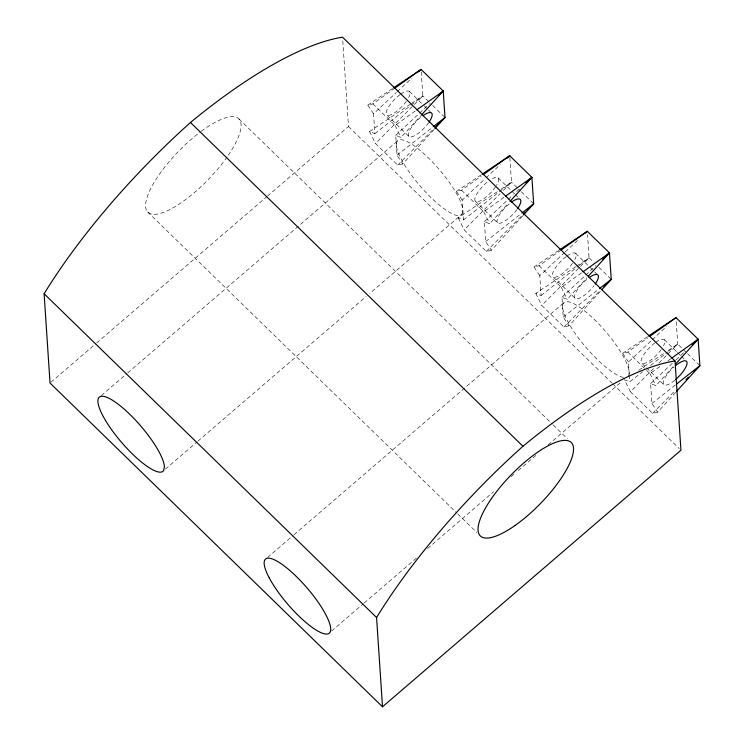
<?xml version="1.0" encoding="UTF-8"?>
<svg xmlns="http://www.w3.org/2000/svg" width="744" height="744" viewBox="0 0 744 744"><rect width="100%" height="100%" fill="white"/><g stroke="black" fill="none" stroke-linecap="round" stroke-linejoin="round"><path stroke-width="0.56" stroke-dasharray="3.72 2.79" d="M462.071 214.067L462.861 210.031A48.881 12.62 49.3 0 0 414.371 145.991A48.881 12.62 49.3 0 0 409.256 172.05A48.881 12.62 49.3 0 0 462.071 214.067L369.638 293.536M434.059 129.502L402.792 163.903L397.026 155.198L395.715 135.362L401.035 137.454L420.574 115.952M522.716 215.834L491.449 250.244L485.693 241.54L484.372 221.703L489.691 223.786L508.45 203.149M600.296 291.388L569.03 325.788L563.264 317.084L561.943 297.247L567.272 299.339L586.811 277.828M675.664 392.339L657.687 412.13L651.921 403.425L650.609 383.579L655.929 385.671L673.906 365.89M402.792 163.903L397.687 165.122L375.525 143.536L422.834 95.874L421.234 71.722M397.687 165.122L433.575 128.963M491.449 250.244L486.344 251.463L464.182 229.877L500.07 193.719M503.335 190.427L511.491 182.215L509.733 155.756M486.344 251.463L523.051 214.477M569.03 325.788L563.924 327.007L541.762 305.421L589.071 257.759L587.546 234.76M563.924 327.007L599.813 290.848M657.687 412.13L652.581 413.339L630.419 391.753L654.887 367.108M658.97 362.998L667.126 354.776M667.945 353.958L677.728 344.091L676.119 319.846M652.581 413.339L675.422 390.33M410.465 104.151L369.545 131.53L374.864 133.622L373.544 113.776L396.459 92.395M397.315 91.605L411.739 78.139M395.715 135.362L418.63 113.981M419.477 113.181L429.66 103.676M497.215 191.766L458.202 217.862L463.521 219.954L462.21 200.117L485.125 178.727M485.971 177.937L500.396 164.471M484.372 221.703L507.287 200.313M508.133 199.522L513.23 194.77M516.624 191.599L519.173 189.227M575.744 266.668L535.782 293.415L541.102 295.498L539.781 275.661L564.398 252.69M565.245 251.9L577.976 240.014M561.943 297.247L584.868 275.857M585.714 275.066L595.898 265.562M629.247 374.12L628.438 362.002L651.363 340.613M652.209 339.822L666.633 326.356M650.609 383.579L672.678 362.988M676.073 359.817L685.41 351.112M50.918 382.277L95.818 343.682M96.692 342.928L266.603 196.862M267.487 196.1L348.48 126.48L342.705 39.516M101.361 395.538L126.889 373.59M127.773 372.837L397.166 141.248M165.391 469.111L197.086 441.871M197.969 441.108L366.113 296.558M267.598 557.423L293.127 535.475M294.01 534.713L563.394 303.134M331.629 630.996L363.323 603.747M364.197 602.993L417.021 557.582M427.586 548.505L493.616 491.738M511.221 476.606L514.746 473.575M518.261 470.552L535.875 455.412M548.198 444.819L622.142 381.244M374.864 133.622L410.167 105.843M411.069 105.136L422.834 95.874L431.864 104.672M397.026 155.198L432.329 127.429M463.521 219.954L511.491 182.215L520.521 191.003M485.693 241.54L520.986 213.77M541.102 295.498L578.209 266.306M579.111 265.589L589.071 257.759L594 262.558M563.264 317.084L598.567 289.314M630.419 391.753L624.439 379.747L629.759 381.839L642.435 371.87M650.572 365.462L667.777 351.931M668.679 351.214L677.728 344.091L686.759 352.889M651.921 403.425L675.459 384.908M373.544 113.776L367.787 105.081L372.884 103.862L393.678 89.001M372.884 103.862L395.055 125.448L415.84 110.586M462.21 200.117L456.444 191.413L461.55 190.194L481.387 176.021M461.55 190.194L483.712 211.78L504.497 196.928M539.781 275.661L534.025 266.957L539.121 265.738L559.916 250.886M539.121 265.738L561.292 287.324L582.078 272.471M628.438 362.002L622.682 353.298L627.787 352.079L647.624 337.897M646.666 370.466L649.949 373.665L661.286 365.564M667.898 360.831L670.735 358.813M367.787 105.081L392.525 88.527M411.413 103.518L422.834 95.874M456.444 191.413L481.191 174.859M501.028 189.218L511.491 182.215M534.025 266.957L558.763 250.403M576.702 266.036L589.071 257.759M622.682 353.298L647.419 336.744M638.715 370.196L664.411 353.009M668.214 350.461L677.728 344.091M432.683 105.471L444.996 117.459M521.349 191.803L533.662 203.8M598.92 267.347L611.233 279.344M687.577 353.688L699.89 365.676M409.498 91.549L423.457 105.136M424.275 105.936L427.558 109.136M428.377 109.935L431.659 113.135M498.154 177.89L511.295 190.678M512.114 191.478L514.578 193.877M515.397 194.677L517.861 197.076M575.735 253.434L593.796 271.021M594.614 271.82L597.897 275.02M664.392 339.766L676.705 351.763M677.524 352.563L680.816 355.762M681.634 356.553L684.099 358.952M399.984 94.683A16.294 5.124 -45.8 0 0 386.666 114.799L408.828 136.385A16.294 5.124 -45.8 0 0 428.451 122.965M475.323 201.131L497.485 222.716A16.294 5.124 -45.8 0 0 517.108 209.297M566.221 256.568A16.294 5.124 -45.8 0 0 552.904 276.684L575.066 298.26A16.294 5.124 -45.8 0 0 594.093 285.64M654.878 342.9A16.294 5.124 -45.8 0 0 641.561 363.016L645.662 367.015M646.48 367.815L663.722 384.602M627.787 352.079L645.839 369.666M348.48 126.48L611.959 383.058M612.796 383.867L679.281 448.623M238.991 118.984L552.346 424.127M553.183 424.936L567.309 438.7M147.656 211.975L456.853 513.081M457.69 513.89L476.802 532.499M649.949 373.665L655.929 385.671M561.292 287.324L567.272 299.339M535.782 293.415L541.762 305.421M483.712 211.78L489.691 223.786M458.202 217.862L464.182 229.877M395.055 125.448L401.035 137.454M369.545 131.53L375.525 143.536M629.322 375.227L629.759 381.839M201.373 131.186A65.184 20.488 -45.8 0 1 238.582 118.584A65.184 20.488 -45.8 0 1 228.334 155.161M227.106 156.938A65.184 20.488 -45.8 0 1 147.926 212.245A65.184 20.488 -45.8 0 1 200.489 131.846M623.528 377.394A48.881 12.62 49.3 0 1 568.035 322.012A48.881 12.62 49.3 0 1 589.918 315.391A48.881 12.62 49.3 0 1 628.308 375.953M674.799 380.249A16.294 5.124 -45.8 0 1 663.202 383.244A16.294 5.124 -45.8 0 1 673.924 367.043M655.641 342.352A16.294 5.124 -45.8 0 1 663.536 345.811M661.184 349.596A16.294 5.124 -45.8 0 1 641.561 363.016M575.066 298.26A16.294 5.124 -45.8 0 1 587.602 278.749M566.984 256.01A16.294 5.124 -45.8 0 1 574.87 259.479M572.517 263.255A16.294 5.124 -45.8 0 1 552.904 276.684M497.485 222.716A16.294 5.124 -45.8 0 1 510.803 202.601M492.333 178.653A16.294 5.124 -45.8 0 1 496.481 185.395M495.495 186.93A16.294 5.124 -45.8 0 1 475.574 201.354A16.294 5.124 -45.8 0 1 487.859 181.62M400.746 94.125A16.294 5.124 -45.8 0 1 408.642 97.594M406.289 101.379A16.294 5.124 -45.8 0 1 386.666 114.799M408.828 136.385A16.294 5.124 -45.8 0 1 422.146 116.269"/><path stroke-width="1.12" d="M421.355 115.088L443.238 91.01L421.076 69.425L393.483 87.885M434.84 128.638L444.996 117.459L443.238 91.01L416.789 109.917M510.012 201.429L531.904 177.342L509.733 155.756L482.14 174.226M523.497 214.979L533.662 203.8L531.904 177.342L505.446 196.249M588.374 276.117L609.476 252.886L587.314 231.31L559.721 249.77M601.859 289.667L611.233 279.344L609.476 252.886L583.017 271.793M675.468 364.169L698.142 339.227L675.971 317.642L648.377 336.102M676.445 391.483L699.89 365.676L698.142 339.227L671.683 358.134M435.212 127.317L444.996 117.459L433.231 126.722M523.869 213.658L525.506 212.012M527.133 210.375L533.662 203.8L521.888 213.054M603.896 286.738L611.233 279.344L599.469 288.598M686.024 379.654L688.47 377.18M694.18 371.433L699.89 365.676L676.361 384.192M418.528 71.796L421.076 69.425L394.618 88.331M438.997 94.972L443.238 91.01M507.194 158.137L509.733 155.756L483.284 174.663M525.962 182.885L531.904 177.342M585.612 232.891L587.314 231.31L560.855 250.207M602.687 259.228L609.476 252.886M692.199 344.77L698.142 339.227M382.509 706.8L680.946 450.241L675.022 360.961L342.547 37.2A281.762 88.555 -45.8 0 0 190.473 122.49A281.762 88.555 -45.8 0 0 44.11 293.759L50.034 383.039L382.509 706.8L376.576 617.52L44.11 293.759M649.512 336.548L675.971 317.642M190.473 122.49L522.939 446.261A281.762 88.555 -45.8 0 1 675.022 360.961M376.576 617.52A281.762 88.555 -45.8 0 1 522.939 446.261M675.478 365.713A16.294 5.124 -45.8 0 1 687.084 362.933A16.294 5.124 -45.8 0 1 675.58 379.589M589.146 277.596A16.294 5.124 -45.8 0 1 595.237 284.059M511.574 202.052A16.294 5.124 -45.8 0 1 517.657 208.515M422.908 115.711A16.294 5.124 -45.8 0 1 429 122.174M164.424 466.59L163.633 470.627A48.881 12.62 49.3 0 1 110.819 428.6A48.881 12.62 49.3 0 1 115.934 402.551A48.881 12.62 49.3 0 1 164.424 466.59M269.282 577.976A48.881 12.62 49.3 0 0 326.867 634.055A48.881 12.62 49.3 0 0 296.093 576.256A48.881 12.62 49.3 0 0 269.282 577.976M515.136 525.422A65.184 20.488 -45.8 0 0 571.466 442.745A65.184 20.488 -45.8 0 0 490.789 499.568A65.184 20.488 -45.8 0 0 515.136 525.422"/></g></svg>
